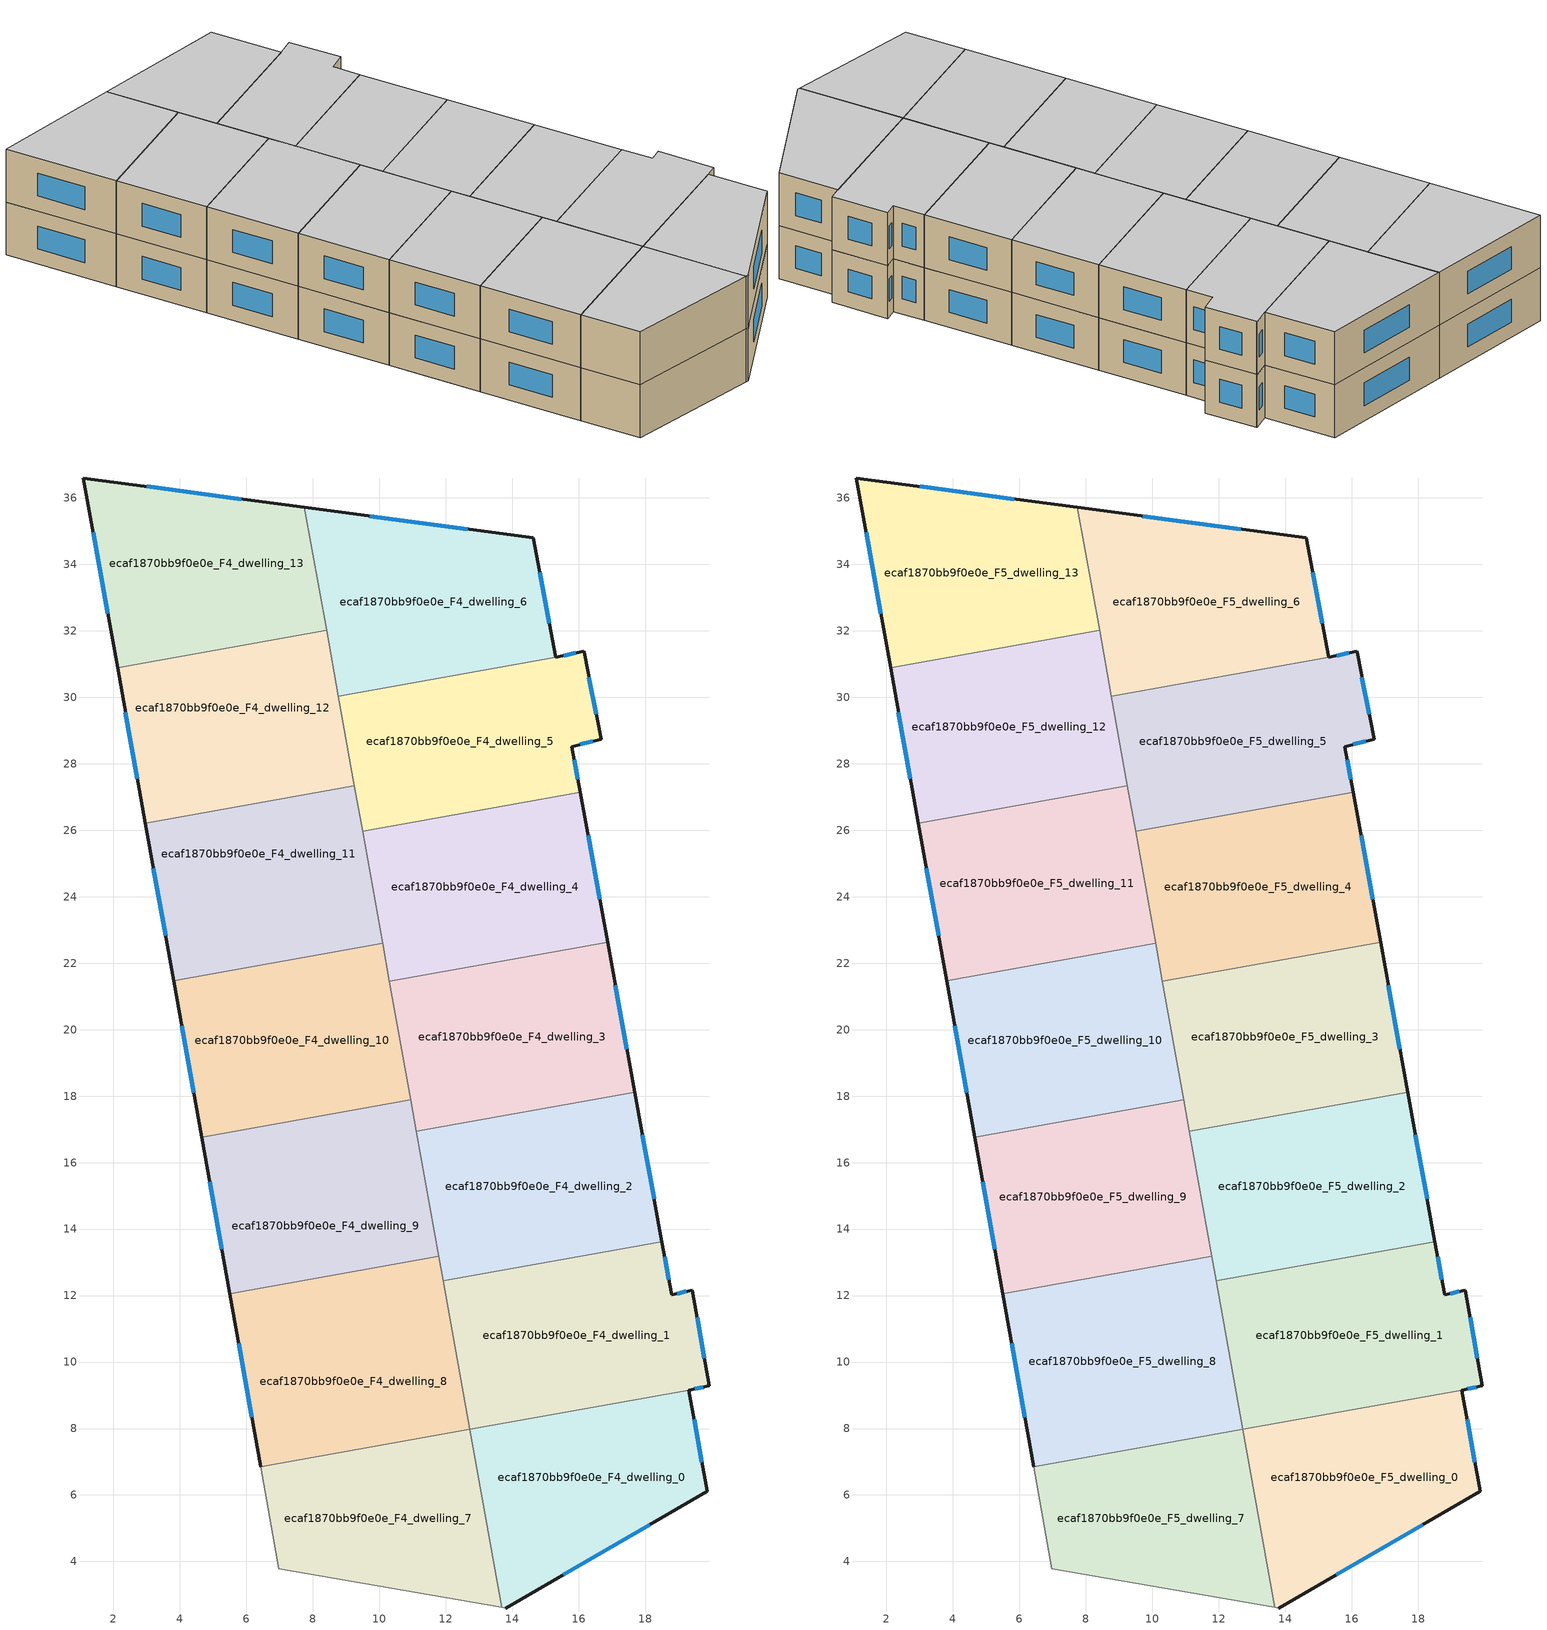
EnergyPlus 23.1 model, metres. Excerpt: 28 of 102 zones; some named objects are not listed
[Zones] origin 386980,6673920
ecaf1870bb9f0e0e_F4_dwelling_0
 floor to ecaf1870bb9f0e0e_F3_dwelling_0 (EU_floor_Construction): 19.31,9.16 19.87,6.11 13.81,2.6 13.68,2.62 12.72,7.97 z12
 wall outside (EU_wall_Construction): 13.81,2.6 19.87,6.11 19.31,9.16 z12:15
 wall to ecaf1870bb9f0e0e_F4_dwelling_7 (EU_wall_Construction): 12.72,7.97 13.68,2.62 z12:15
 wall to ecaf1870bb9f0e0e_F4_dwelling_1 (EU_wall_Construction): 19.31,9.16 12.72,7.97 z12:15
 wall adiabatic (EU_wall_Construction): 13.68,2.62 13.81,2.6 z12:15
 window (EU_Window_Construction): 19.71,6.98 19.47,8.28 / 15.54,3.6 18.14,5.1 z12.86:14.14
ecaf1870bb9f0e0e_F4_dwelling_1
 floor to ecaf1870bb9f0e0e_F3_dwelling_1 (EU_floor_Construction): 18.5,13.62 18.79,12.02 19.42,12.17 19.92,9.28 19.31,9.16 12.72,7.97 11.92,12.44 z12
 wall outside (EU_wall_Construction): 19.31,9.16 19.92,9.28 19.42,12.17 18.79,12.02 18.5,13.62 z12:15
 wall to ecaf1870bb9f0e0e_F4_dwelling_2 (EU_wall_Construction): 18.5,13.62 11.92,12.44 z12:15
 wall to ecaf1870bb9f0e0e_F4_dwelling_8 (EU_wall_Construction): 11.92,12.44 12.72,7.97 z12:15
 window (EU_Window_Construction): 19.49,9.19 19.75,9.25 / 18.71,12.48 18.59,13.16 / 19.24,12.12 18.97,12.06 / 19.78,10.11 19.56,11.34 z12.86:14.14
ecaf1870bb9f0e0e_F4_dwelling_10
 floor adiabatic (EU_floor_Construction): 10.1,22.6 10.95,17.89 4.66,16.76 3.81,21.47 z12
 wall outside (EU_wall_Construction): 3.81,21.47 4.66,16.76 z12:15
 wall to ecaf1870bb9f0e0e_F4_dwelling_9 (EU_wall_Construction): 4.66,16.76 10.95,17.89 z12:15
 wall to ecaf1870bb9f0e0e_F4_dwelling_11 (EU_wall_Construction): 10.1,22.6 3.81,21.47 z12:15
 wall to ecaf1870bb9f0e0e_F4_dwelling_3 (EU_wall_Construction): 10.95,17.89 10.31,21.45 z12:15
 wall to ecaf1870bb9f0e0e_F4_dwelling_4 (EU_wall_Construction): 10.31,21.45 10.1,22.6 z12:15
 window (EU_Window_Construction): 4.06,20.12 4.42,18.11 z12.86:14.14
ecaf1870bb9f0e0e_F4_dwelling_11
 floor to ecaf1870bb9f0e0e_F3_dwelling_11 (EU_floor_Construction): 9.78,24.36 10.1,22.6 3.81,21.47 3.5,23.24 z12
 floor to ecaf1870bb9f0e0e_F3_dwelling_12 (EU_floor_Construction): 9.25,27.34 9.78,24.36 3.5,23.24 2.96,26.22 z12
 wall outside (EU_wall_Construction): 2.96,26.22 3.81,21.47 z12:15
 wall to ecaf1870bb9f0e0e_F4_dwelling_12 (EU_wall_Construction): 9.25,27.34 2.96,26.22 z12:15
 wall to ecaf1870bb9f0e0e_F4_dwelling_4 (EU_wall_Construction): 10.1,22.6 9.5,25.97 z12:15
 wall to ecaf1870bb9f0e0e_F4_dwelling_5 (EU_wall_Construction): 9.5,25.97 9.25,27.34 z12:15
 window (EU_Window_Construction): 3.21,24.86 3.57,22.83 z12.86:14.14
ecaf1870bb9f0e0e_F4_dwelling_12
 floor to ecaf1870bb9f0e0e_F3_dwelling_12 (EU_floor_Construction): 9.05,28.48 9.25,27.34 2.96,26.22 2.76,27.35 z12
 floor to ecaf1870bb9f0e0e_F3_dwelling_13 (EU_floor_Construction): 8.41,32.01 9.05,28.48 2.76,27.35 2.13,30.88 z12
 wall outside (EU_wall_Construction): 2.13,30.88 2.96,26.22 z12:15
 wall to ecaf1870bb9f0e0e_F4_dwelling_13 (EU_wall_Construction): 8.41,32.01 2.13,30.88 z12:15
 wall to ecaf1870bb9f0e0e_F4_dwelling_5 (EU_wall_Construction): 9.25,27.34 8.77,30.03 z12:15
 wall to ecaf1870bb9f0e0e_F4_dwelling_6 (EU_wall_Construction): 8.77,30.03 8.41,32.01 z12:15
 window (EU_Window_Construction): 2.37,29.55 2.72,27.55 z12.86:14.14
ecaf1870bb9f0e0e_F4_dwelling_13
 floor to ecaf1870bb9f0e0e_F3_dwelling_13 (EU_floor_Construction): 8.31,32.6 8.41,32.01 2.13,30.88 2.02,31.47 z12
 floor to ecaf1870bb9f0e0e_F3_dwelling_14 (EU_floor_Construction): 7.75,35.71 8.31,32.6 2.02,31.47 1.1,36.6 z12
 wall outside (EU_wall_Construction): 7.75,35.71 1.1,36.6 2.13,30.88 z12:15
 wall to ecaf1870bb9f0e0e_F4_dwelling_6 (EU_wall_Construction): 8.41,32.01 7.75,35.71 z12:15
 window (EU_Window_Construction): 1.39,34.96 1.83,32.52 / 5.85,35.96 3,36.34 z12.86:14.14
ecaf1870bb9f0e0e_F4_dwelling_2
 floor to ecaf1870bb9f0e0e_F3_dwelling_2 (EU_floor_Construction): 17.69,18.12 18.5,13.62 11.92,12.44 11.11,16.94 z12
 wall outside (EU_wall_Construction): 18.5,13.62 17.69,18.12 z12:15
 wall to ecaf1870bb9f0e0e_F4_dwelling_3 (EU_wall_Construction): 17.69,18.12 11.11,16.94 z12:15
 wall to ecaf1870bb9f0e0e_F4_dwelling_9 (EU_wall_Construction): 11.11,16.94 11.79,13.18 z12:15
 wall to ecaf1870bb9f0e0e_F4_dwelling_8 (EU_wall_Construction): 11.79,13.18 11.92,12.44 z12:15
 window (EU_Window_Construction): 18.27,14.91 17.92,16.84 z12.86:14.14
ecaf1870bb9f0e0e_F4_dwelling_3
 floor to ecaf1870bb9f0e0e_F3_dwelling_3 (EU_floor_Construction): 16.87,22.63 17.69,18.12 11.11,16.94 10.31,21.45 z12
 wall outside (EU_wall_Construction): 17.69,18.12 16.87,22.63 z12:15
 wall to ecaf1870bb9f0e0e_F4_dwelling_4 (EU_wall_Construction): 16.87,22.63 10.31,21.45 z12:15
 wall to ecaf1870bb9f0e0e_F4_dwelling_9 (EU_wall_Construction): 10.95,17.89 11.11,16.94 z12:15
 window (EU_Window_Construction): 17.45,19.41 17.1,21.34 z12.86:14.14
ecaf1870bb9f0e0e_F4_dwelling_4
 floor to ecaf1870bb9f0e0e_F3_dwelling_4 (EU_floor_Construction): 16.05,27.14 16.87,22.63 10.31,21.45 9.5,25.97 z12
 wall outside (EU_wall_Construction): 16.87,22.63 16.05,27.14 z12:15
 wall to ecaf1870bb9f0e0e_F4_dwelling_5 (EU_wall_Construction): 16.05,27.14 9.5,25.97 z12:15
 window (EU_Window_Construction): 16.63,23.92 16.28,25.85 z12.86:14.14
ecaf1870bb9f0e0e_F4_dwelling_5
 floor to ecaf1870bb9f0e0e_F3_dwelling_5 (EU_floor_Construction): 16.16,31.35 16.68,28.74 15.8,28.52 16.05,27.14 9.5,25.97 8.77,30.03 15.31,31.2 16.16,31.39 z12
 wall outside (EU_wall_Construction): 16.05,27.14 15.8,28.52 16.68,28.74 16.16,31.35 16.16,31.39 15.31,31.2 z12:15
 wall to ecaf1870bb9f0e0e_F4_dwelling_6 (EU_wall_Construction): 15.31,31.2 8.77,30.03 z12:15
 window (EU_Window_Construction): 15.98,27.53 15.87,28.12 / 15.91,31.34 15.55,31.25 / 16.53,29.48 16.31,30.6 / 16.05,28.58 16.43,28.68 z12.86:14.14
ecaf1870bb9f0e0e_F4_dwelling_6
 floor to ecaf1870bb9f0e0e_F3_dwelling_6 (EU_floor_Construction): 14.63,34.79 15.31,31.2 8.77,30.03 7.75,35.71 z12
 wall outside (EU_wall_Construction): 15.31,31.2 14.63,34.79 7.75,35.71 z12:15
 window (EU_Window_Construction): 12.67,35.06 9.72,35.45 / 15.12,32.23 14.83,33.77 z12.86:14.14
ecaf1870bb9f0e0e_F4_dwelling_7
 floor to ecaf1870bb9f0e0e_F3_dwelling_7 (EU_floor_Construction): 12.72,7.97 13.68,2.62 6.98,3.79 6.44,6.85 z12
 wall adiabatic (EU_wall_Construction): 6.44,6.85 6.98,3.79 13.68,2.62 z12:15
 wall to ecaf1870bb9f0e0e_F4_dwelling_8 (EU_wall_Construction): 12.72,7.97 6.44,6.85 z12:15
ecaf1870bb9f0e0e_F4_dwelling_8
 floor to ecaf1870bb9f0e0e_F3_dwelling_8 (EU_floor_Construction): 12,12.01 12.72,7.97 6.44,6.85 5.71,10.88 z12
 floor to ecaf1870bb9f0e0e_F3_dwelling_9 (EU_floor_Construction): 11.79,13.18 12,12.01 5.71,10.88 5.5,12.06 z12
 wall outside (EU_wall_Construction): 5.5,12.05 6.44,6.85 z12:15
 wall to ecaf1870bb9f0e0e_F4_dwelling_9 (EU_wall_Construction): 11.79,13.18 5.5,12.05 z12:15
 window (EU_Window_Construction): 5.77,10.57 6.17,8.33 z12.86:14.14
ecaf1870bb9f0e0e_F4_dwelling_9
 floor to ecaf1870bb9f0e0e_F3_dwelling_9 (EU_floor_Construction): 11.26,16.12 11.79,13.18 5.5,12.06 4.97,15 z12
 floor to ecaf1870bb9f0e0e_F3_dwelling_10 (EU_floor_Construction): 10.95,17.89 11.26,16.12 4.97,15 4.66,16.76 z12
 wall outside (EU_wall_Construction): 4.66,16.76 5.5,12.05 z12:15
 window (EU_Window_Construction): 4.9,15.42 5.26,13.4 z12.86:14.14
ecaf1870bb9f0e0e_F5_dwelling_0
 floor to ecaf1870bb9f0e0e_F4_dwelling_0 (EU_floor_Construction): 19.31,9.16 19.87,6.11 13.81,2.6 13.68,2.62 12.72,7.97 z15
 wall outside (EU_wall_Construction): 13.81,2.6 19.87,6.11 19.31,9.16 z15:18
 wall to ecaf1870bb9f0e0e_F5_dwelling_7 (EU_wall_Construction): 12.72,7.97 13.68,2.62 z15:18
 wall to ecaf1870bb9f0e0e_F5_dwelling_1 (EU_wall_Construction): 19.31,9.16 12.72,7.97 z15:18
 wall adiabatic (EU_wall_Construction): 13.68,2.62 13.81,2.6 z15:18
 window (EU_Window_Construction): 19.71,6.98 19.47,8.28 / 15.54,3.6 18.14,5.1 z15.86:17.14
 ceiling to ecaf1870bb9f0e0e_F6_dwelling_0 (EU_floor_Construction): 19.87,6.11 19.31,9.16 12.72,7.97 13.68,2.62 13.81,2.6 z18
ecaf1870bb9f0e0e_F5_dwelling_1
 floor to ecaf1870bb9f0e0e_F4_dwelling_1 (EU_floor_Construction): 18.5,13.62 18.79,12.02 19.42,12.17 19.92,9.28 19.31,9.16 12.72,7.97 11.92,12.44 z15
 wall outside (EU_wall_Construction): 19.31,9.16 19.92,9.28 19.42,12.17 18.79,12.02 18.5,13.62 z15:18
 wall to ecaf1870bb9f0e0e_F5_dwelling_2 (EU_wall_Construction): 18.5,13.62 11.92,12.44 z15:18
 wall to ecaf1870bb9f0e0e_F5_dwelling_8 (EU_wall_Construction): 11.92,12.44 12.72,7.97 z15:18
 window (EU_Window_Construction): 19.49,9.19 19.75,9.25 / 18.71,12.48 18.59,13.16 / 19.24,12.12 18.97,12.06 / 19.78,10.11 19.56,11.34 z15.86:17.14
 ceiling to ecaf1870bb9f0e0e_F6_dwelling_1 (EU_floor_Construction): 19.92,9.28 19.42,12.17 18.79,12.02 18.5,13.62 11.92,12.44 12.72,7.97 19.31,9.16 z18
ecaf1870bb9f0e0e_F5_dwelling_10
 floor to ecaf1870bb9f0e0e_F4_dwelling_10 (EU_floor_Construction): 10.1,22.6 10.95,17.89 4.66,16.76 3.81,21.47 z15
 wall outside (EU_wall_Construction): 3.81,21.47 4.66,16.76 z15:18
 wall to ecaf1870bb9f0e0e_F5_dwelling_9 (EU_wall_Construction): 4.66,16.76 10.95,17.89 z15:18
 wall to ecaf1870bb9f0e0e_F5_dwelling_11 (EU_wall_Construction): 10.1,22.6 3.81,21.47 z15:18
 wall to ecaf1870bb9f0e0e_F5_dwelling_3 (EU_wall_Construction): 10.95,17.89 10.31,21.45 z15:18
 wall to ecaf1870bb9f0e0e_F5_dwelling_4 (EU_wall_Construction): 10.31,21.45 10.1,22.6 z15:18
 window (EU_Window_Construction): 4.06,20.12 4.42,18.11 z15.86:17.14
 ceiling to ecaf1870bb9f0e0e_F6_dwelling_10 (EU_floor_Construction): 10.95,17.89 10.1,22.6 3.81,21.47 4.66,16.76 z18
ecaf1870bb9f0e0e_F5_dwelling_11
 floor to ecaf1870bb9f0e0e_F4_dwelling_11 (EU_floor_Construction): 9.25,27.34 10.1,22.6 3.81,21.47 2.96,26.22 z15
 wall outside (EU_wall_Construction): 2.96,26.22 3.81,21.47 z15:18
 wall to ecaf1870bb9f0e0e_F5_dwelling_12 (EU_wall_Construction): 9.25,27.34 2.96,26.22 z15:18
 wall to ecaf1870bb9f0e0e_F5_dwelling_4 (EU_wall_Construction): 10.1,22.6 9.5,25.97 z15:18
 wall to ecaf1870bb9f0e0e_F5_dwelling_5 (EU_wall_Construction): 9.5,25.97 9.25,27.34 z15:18
 window (EU_Window_Construction): 3.21,24.86 3.57,22.83 z15.86:17.14
 ceiling to ecaf1870bb9f0e0e_F6_dwelling_11 (EU_floor_Construction): 10.1,22.6 9.25,27.34 2.96,26.22 3.81,21.47 z18
ecaf1870bb9f0e0e_F5_dwelling_12
 floor to ecaf1870bb9f0e0e_F4_dwelling_12 (EU_floor_Construction): 8.41,32.01 9.25,27.34 2.96,26.22 2.13,30.88 z15
 wall outside (EU_wall_Construction): 2.13,30.88 2.96,26.22 z15:18
 wall to ecaf1870bb9f0e0e_F5_dwelling_13 (EU_wall_Construction): 8.41,32.01 2.13,30.88 z15:18
 wall to ecaf1870bb9f0e0e_F5_dwelling_5 (EU_wall_Construction): 9.25,27.34 8.77,30.03 z15:18
 wall to ecaf1870bb9f0e0e_F5_dwelling_6 (EU_wall_Construction): 8.77,30.03 8.41,32.01 z15:18
 window (EU_Window_Construction): 2.37,29.55 2.72,27.55 z15.86:17.14
 ceiling to ecaf1870bb9f0e0e_F6_dwelling_12 (EU_floor_Construction): 9.25,27.34 8.41,32.01 2.13,30.88 2.96,26.22 z18
ecaf1870bb9f0e0e_F5_dwelling_13
 floor to ecaf1870bb9f0e0e_F4_dwelling_13 (EU_floor_Construction): 7.75,35.71 8.41,32.01 2.13,30.88 1.1,36.6 z15
 wall outside (EU_wall_Construction): 7.75,35.71 1.1,36.6 2.13,30.88 z15:18
 wall to ecaf1870bb9f0e0e_F5_dwelling_6 (EU_wall_Construction): 8.41,32.01 7.75,35.71 z15:18
 window (EU_Window_Construction): 1.39,34.96 1.83,32.52 / 5.85,35.96 3,36.34 z15.86:17.14
 ceiling to ecaf1870bb9f0e0e_F6_dwelling_13 (EU_floor_Construction): 8.41,32.01 7.75,35.71 1.1,36.6 2.13,30.88 z18
ecaf1870bb9f0e0e_F5_dwelling_2
 floor to ecaf1870bb9f0e0e_F4_dwelling_2 (EU_floor_Construction): 17.69,18.12 18.5,13.62 11.92,12.44 11.11,16.94 z15
 wall outside (EU_wall_Construction): 18.5,13.62 17.69,18.12 z15:18
 wall to ecaf1870bb9f0e0e_F5_dwelling_3 (EU_wall_Construction): 17.69,18.12 11.11,16.94 z15:18
 wall to ecaf1870bb9f0e0e_F5_dwelling_9 (EU_wall_Construction): 11.11,16.94 11.79,13.18 z15:18
 wall to ecaf1870bb9f0e0e_F5_dwelling_8 (EU_wall_Construction): 11.79,13.18 11.92,12.44 z15:18
 window (EU_Window_Construction): 18.27,14.91 17.92,16.84 z15.86:17.14
 ceiling to ecaf1870bb9f0e0e_F6_dwelling_2 (EU_floor_Construction): 18.5,13.62 17.69,18.12 11.11,16.94 11.92,12.44 z18
ecaf1870bb9f0e0e_F5_dwelling_3
 floor to ecaf1870bb9f0e0e_F4_dwelling_3 (EU_floor_Construction): 16.87,22.63 17.69,18.12 11.11,16.94 10.31,21.45 z15
 wall outside (EU_wall_Construction): 17.69,18.12 16.87,22.63 z15:18
 wall to ecaf1870bb9f0e0e_F5_dwelling_4 (EU_wall_Construction): 16.87,22.63 10.31,21.45 z15:18
 wall to ecaf1870bb9f0e0e_F5_dwelling_9 (EU_wall_Construction): 10.95,17.89 11.11,16.94 z15:18
 window (EU_Window_Construction): 17.45,19.41 17.1,21.34 z15.86:17.14
 ceiling to ecaf1870bb9f0e0e_F6_dwelling_3 (EU_floor_Construction): 17.69,18.12 16.87,22.63 10.31,21.45 11.11,16.94 z18
ecaf1870bb9f0e0e_F5_dwelling_4
 floor to ecaf1870bb9f0e0e_F4_dwelling_4 (EU_floor_Construction): 16.05,27.14 16.87,22.63 10.31,21.45 9.5,25.97 z15
 wall outside (EU_wall_Construction): 16.87,22.63 16.05,27.14 z15:18
 wall to ecaf1870bb9f0e0e_F5_dwelling_5 (EU_wall_Construction): 16.05,27.14 9.5,25.97 z15:18
 window (EU_Window_Construction): 16.63,23.92 16.28,25.85 z15.86:17.14
 ceiling to ecaf1870bb9f0e0e_F6_dwelling_4 (EU_floor_Construction): 16.87,22.63 16.05,27.14 9.5,25.97 10.31,21.45 z18
ecaf1870bb9f0e0e_F5_dwelling_5
 floor to ecaf1870bb9f0e0e_F4_dwelling_5 (EU_floor_Construction): 16.16,31.35 16.68,28.74 15.8,28.52 16.05,27.14 9.5,25.97 8.77,30.03 15.31,31.2 16.16,31.39 z15
 wall outside (EU_wall_Construction): 16.05,27.14 15.8,28.52 16.68,28.74 16.16,31.35 16.16,31.39 15.31,31.2 z15:18
 wall to ecaf1870bb9f0e0e_F5_dwelling_6 (EU_wall_Construction): 15.31,31.2 8.77,30.03 z15:18
 window (EU_Window_Construction): 15.98,27.53 15.87,28.12 / 15.91,31.34 15.55,31.25 / 16.53,29.48 16.31,30.6 / 16.05,28.58 16.43,28.68 z15.86:17.14
 ceiling to ecaf1870bb9f0e0e_F6_dwelling_5 (EU_floor_Construction): 16.05,27.14 15.8,28.52 16.68,28.74 16.16,31.35 16.16,31.39 15.31,31.2 8.77,30.03 9.5,25.97 z18
ecaf1870bb9f0e0e_F5_dwelling_6
 floor to ecaf1870bb9f0e0e_F4_dwelling_6 (EU_floor_Construction): 14.63,34.79 15.31,31.2 8.77,30.03 7.75,35.71 z15
 wall outside (EU_wall_Construction): 15.31,31.2 14.63,34.79 7.75,35.71 z15:18
 window (EU_Window_Construction): 12.67,35.06 9.72,35.45 / 15.12,32.23 14.83,33.77 z15.86:17.14
 ceiling to ecaf1870bb9f0e0e_F6_dwelling_6 (EU_floor_Construction): 15.31,31.2 14.63,34.79 7.75,35.71 8.77,30.03 z18
ecaf1870bb9f0e0e_F5_dwelling_7
 floor to ecaf1870bb9f0e0e_F4_dwelling_7 (EU_floor_Construction): 12.72,7.97 13.68,2.62 6.98,3.79 6.44,6.85 z15
 wall adiabatic (EU_wall_Construction): 6.44,6.85 6.98,3.79 13.68,2.62 z15:18
 wall to ecaf1870bb9f0e0e_F5_dwelling_8 (EU_wall_Construction): 12.72,7.97 6.44,6.85 z15:18
 ceiling to ecaf1870bb9f0e0e_F6_dwelling_7 (EU_floor_Construction): 13.68,2.62 12.72,7.97 6.44,6.85 6.98,3.79 z18
ecaf1870bb9f0e0e_F5_dwelling_8
 floor to ecaf1870bb9f0e0e_F4_dwelling_8 (EU_floor_Construction): 11.79,13.18 12.72,7.97 6.44,6.85 5.5,12.05 z15
 wall outside (EU_wall_Construction): 5.5,12.05 6.44,6.85 z15:18
 wall to ecaf1870bb9f0e0e_F5_dwelling_9 (EU_wall_Construction): 11.79,13.18 5.5,12.05 z15:18
 window (EU_Window_Construction): 5.77,10.57 6.17,8.33 z15.86:17.14
 ceiling to ecaf1870bb9f0e0e_F6_dwelling_8 (EU_floor_Construction): 12.72,7.97 11.79,13.18 5.5,12.05 6.44,6.85 z18
ecaf1870bb9f0e0e_F5_dwelling_9
 floor to ecaf1870bb9f0e0e_F4_dwelling_9 (EU_floor_Construction): 10.95,17.89 11.79,13.18 5.5,12.05 4.66,16.76 z15
 wall outside (EU_wall_Construction): 4.66,16.76 5.5,12.05 z15:18
 window (EU_Window_Construction): 4.9,15.42 5.26,13.4 z15.86:17.14
 ceiling to ecaf1870bb9f0e0e_F6_dwelling_9 (EU_floor_Construction): 11.79,13.18 10.95,17.89 4.66,16.76 5.5,12.05 z18
[Building]
EU S2 Campaign: North Axis=0; Terrain=City; Solar Distribution=FullExterior
[Site:Location]
Helsinki-Vantaa.AP: Latitude=60.317; Longitude=24.963; Time Zone=2; Elevation=54.6
[SizingPeriod:WeatherFileDays]
AnnualSizingPeriod: Begin Month=1; Begin Day of Month=1; End Month=12; End Day of Month=31; Day of Week for Start Day=Monday; Use Weather File Daylight Saving Period=No; Use Weather File Rain and Snow Indicators=No
[MATERIAL]
EU_InternalMass_Material: Roughness=MediumRough; Thickness=0.1; Conductivity=1; Density=1800; Specific Heat=900; Thermal Absorptance=0.9; Solar Absorptance=0.7; Visible Absorptance=0.7
[MATERIAL:NOMASS] Roughness=MediumRough; Thermal Absorptance=0.9; Solar Absorptance=0.7; Visible Absorptance=0.7
Name | Thermal Resistance
EU_wall_NoMass | 1.10183
EU_floor_NoMass | 1.70606
[WINDOWMATERIAL:SIMPLEGLAZINGSYSTEM]
EU_Window_SimpleGlazing: UFactor=3.11035; Solar Heat Gain Coefficient=0.8; Visible Transmittance=0.8
[CONSTRUCTION]
EU_wall_Construction: EU_wall_NoMass
EU_floor_Construction: EU_floor_NoMass
EU_Window_Construction: EU_Window_SimpleGlazing
EU_InternalMass_Construction: EU_InternalMass_Material
[ZONE] Type=1; Multiplier=1; Ceiling Height=autocalculate; Floor Area=autocalculate; Part of Total Floor Area=Yes
Name | Volume
ecaf1870bb9f0e0e_F4_dwelling_0; ecaf1870bb9f0e0e_F5_dwelling_0 | 86.6375
ecaf1870bb9f0e0e_F4_dwelling_1; ecaf1870bb9f0e0e_F5_dwelling_1 | 96.6255
ecaf1870bb9f0e0e_F4_dwelling_10; ecaf1870bb9f0e0e_F5_dwelling_10; ecaf1870bb9f0e0e_F4_dwelling_9; ecaf1870bb9f0e0e_F5_dwelling_9 | 91.6494
ecaf1870bb9f0e0e_F4_dwelling_11; ecaf1870bb9f0e0e_F5_dwelling_11 | 92.4346
ecaf1870bb9f0e0e_F4_dwelling_12; ecaf1870bb9f0e0e_F5_dwelling_12 | 90.8599
ecaf1870bb9f0e0e_F4_dwelling_13; ecaf1870bb9f0e0e_F5_dwelling_13 | 91.6472
ecaf1870bb9f0e0e_F4_dwelling_2; ecaf1870bb9f0e0e_F5_dwelling_2 | 91.6487
ecaf1870bb9f0e0e_F4_dwelling_3; ecaf1870bb9f0e0e_F5_dwelling_3 | 91.6501
ecaf1870bb9f0e0e_F4_dwelling_4; ecaf1870bb9f0e0e_F5_dwelling_4 | 91.6458
ecaf1870bb9f0e0e_F4_dwelling_5; ecaf1870bb9f0e0e_F5_dwelling_5 | 89.4932
ecaf1870bb9f0e0e_F4_dwelling_6; ecaf1870bb9f0e0e_F5_dwelling_6 | 93.7764
ecaf1870bb9f0e0e_F4_dwelling_7; ecaf1870bb9f0e0e_F5_dwelling_7 | 81.8723
ecaf1870bb9f0e0e_F4_dwelling_8; ecaf1870bb9f0e0e_F5_dwelling_8 | 101.423
[INTERNALMASS] Construction=EU_InternalMass_Construction
Name | Zone or ZoneList | Surface Area
ecaf1870bb9f0e0e_F4_dwelling_0_EU_InternalMass | ecaf1870bb9f0e0e_F4_dwelling_0 | 28.8793
ecaf1870bb9f0e0e_F4_dwelling_1_EU_InternalMass | ecaf1870bb9f0e0e_F4_dwelling_1 | 32.2088
ecaf1870bb9f0e0e_F4_dwelling_2_EU_InternalMass | ecaf1870bb9f0e0e_F4_dwelling_2 | 30.5493
ecaf1870bb9f0e0e_F4_dwelling_3_EU_InternalMass | ecaf1870bb9f0e0e_F4_dwelling_3 | 30.5499
ecaf1870bb9f0e0e_F4_dwelling_4_EU_InternalMass | ecaf1870bb9f0e0e_F4_dwelling_4 | 30.5486
ecaf1870bb9f0e0e_F4_dwelling_5_EU_InternalMass | ecaf1870bb9f0e0e_F4_dwelling_5 | 29.8313
ecaf1870bb9f0e0e_F4_dwelling_6_EU_InternalMass | ecaf1870bb9f0e0e_F4_dwelling_6 | 31.2589
ecaf1870bb9f0e0e_F4_dwelling_7_EU_InternalMass | ecaf1870bb9f0e0e_F4_dwelling_7 | 27.2909
ecaf1870bb9f0e0e_F4_dwelling_8_EU_InternalMass | ecaf1870bb9f0e0e_F4_dwelling_8 | 33.8077
ecaf1870bb9f0e0e_F4_dwelling_9_EU_InternalMass | ecaf1870bb9f0e0e_F4_dwelling_9 | 30.5496
ecaf1870bb9f0e0e_F4_dwelling_10_EU_InternalMass | ecaf1870bb9f0e0e_F4_dwelling_10 | 30.5496
ecaf1870bb9f0e0e_F4_dwelling_11_EU_InternalMass | ecaf1870bb9f0e0e_F4_dwelling_11 | 30.8118
ecaf1870bb9f0e0e_F4_dwelling_12_EU_InternalMass | ecaf1870bb9f0e0e_F4_dwelling_12 | 30.2867
ecaf1870bb9f0e0e_F4_dwelling_13_EU_InternalMass | ecaf1870bb9f0e0e_F4_dwelling_13 | 30.5493
ecaf1870bb9f0e0e_F5_dwelling_0_EU_InternalMass | ecaf1870bb9f0e0e_F5_dwelling_0 | 28.8793
ecaf1870bb9f0e0e_F5_dwelling_1_EU_InternalMass | ecaf1870bb9f0e0e_F5_dwelling_1 | 32.2088
ecaf1870bb9f0e0e_F5_dwelling_2_EU_InternalMass | ecaf1870bb9f0e0e_F5_dwelling_2 | 30.5493
ecaf1870bb9f0e0e_F5_dwelling_3_EU_InternalMass | ecaf1870bb9f0e0e_F5_dwelling_3 | 30.5499
ecaf1870bb9f0e0e_F5_dwelling_4_EU_InternalMass | ecaf1870bb9f0e0e_F5_dwelling_4 | 30.5486
ecaf1870bb9f0e0e_F5_dwelling_5_EU_InternalMass | ecaf1870bb9f0e0e_F5_dwelling_5 | 29.8313
ecaf1870bb9f0e0e_F5_dwelling_6_EU_InternalMass | ecaf1870bb9f0e0e_F5_dwelling_6 | 31.2589
ecaf1870bb9f0e0e_F5_dwelling_7_EU_InternalMass | ecaf1870bb9f0e0e_F5_dwelling_7 | 27.2909
ecaf1870bb9f0e0e_F5_dwelling_8_EU_InternalMass | ecaf1870bb9f0e0e_F5_dwelling_8 | 33.8077
ecaf1870bb9f0e0e_F5_dwelling_9_EU_InternalMass | ecaf1870bb9f0e0e_F5_dwelling_9 | 30.5496
ecaf1870bb9f0e0e_F5_dwelling_10_EU_InternalMass | ecaf1870bb9f0e0e_F5_dwelling_10 | 30.5496
ecaf1870bb9f0e0e_F5_dwelling_11_EU_InternalMass | ecaf1870bb9f0e0e_F5_dwelling_11 | 30.8118
ecaf1870bb9f0e0e_F5_dwelling_12_EU_InternalMass | ecaf1870bb9f0e0e_F5_dwelling_12 | 30.2867
ecaf1870bb9f0e0e_F5_dwelling_13_EU_InternalMass | ecaf1870bb9f0e0e_F5_dwelling_13 | 30.5493
[OTHEREQUIPMENT] Fuel Type=Electricity; Design Level Calculation Method=Watts/Area; Power per Zone Floor Area=1; Fraction Latent=0; Fraction Radiant=0; Fraction Lost=0; Carbon Dioxide Generation Rate=0; EndUse Subcategory=EU_Step8_InternalGains
Name | Zone or ZoneList or Space or SpaceList | Schedule
EU_Step8_InternalGain_ecaf1870bb9f0e0e_F4_dwelling_0_f000 | ecaf1870bb9f0e0e_F4_dwelling_0 | EU_Step8_GainSchedule_ecaf1870bb9f0e0e_F4_dwelling_0_f000
EU_Step8_InternalGain_ecaf1870bb9f0e0e_F4_dwelling_1_f000 | ecaf1870bb9f0e0e_F4_dwelling_1 | EU_Step8_GainSchedule_ecaf1870bb9f0e0e_F4_dwelling_1_f000
EU_Step8_InternalGain_ecaf1870bb9f0e0e_F4_dwelling_2_f000 | ecaf1870bb9f0e0e_F4_dwelling_2 | EU_Step8_GainSchedule_ecaf1870bb9f0e0e_F4_dwelling_2_f000
EU_Step8_InternalGain_ecaf1870bb9f0e0e_F4_dwelling_3_f000 | ecaf1870bb9f0e0e_F4_dwelling_3 | EU_Step8_GainSchedule_ecaf1870bb9f0e0e_F4_dwelling_3_f000
EU_Step8_InternalGain_ecaf1870bb9f0e0e_F4_dwelling_4_f000 | ecaf1870bb9f0e0e_F4_dwelling_4 | EU_Step8_GainSchedule_ecaf1870bb9f0e0e_F4_dwelling_4_f000
EU_Step8_InternalGain_ecaf1870bb9f0e0e_F4_dwelling_5_f000 | ecaf1870bb9f0e0e_F4_dwelling_5 | EU_Step8_GainSchedule_ecaf1870bb9f0e0e_F4_dwelling_5_f000
EU_Step8_InternalGain_ecaf1870bb9f0e0e_F4_dwelling_6_f000 | ecaf1870bb9f0e0e_F4_dwelling_6 | EU_Step8_GainSchedule_ecaf1870bb9f0e0e_F4_dwelling_6_f000
EU_Step8_InternalGain_ecaf1870bb9f0e0e_F4_dwelling_7_f000 | ecaf1870bb9f0e0e_F4_dwelling_7 | EU_Step8_GainSchedule_ecaf1870bb9f0e0e_F4_dwelling_7_f000
EU_Step8_InternalGain_ecaf1870bb9f0e0e_F4_dwelling_8_f000 | ecaf1870bb9f0e0e_F4_dwelling_8 | EU_Step8_GainSchedule_ecaf1870bb9f0e0e_F4_dwelling_8_f000
EU_Step8_InternalGain_ecaf1870bb9f0e0e_F4_dwelling_9_f000 | ecaf1870bb9f0e0e_F4_dwelling_9 | EU_Step8_GainSchedule_ecaf1870bb9f0e0e_F4_dwelling_9_f000
EU_Step8_InternalGain_ecaf1870bb9f0e0e_F4_dwelling_10_f000 | ecaf1870bb9f0e0e_F4_dwelling_10 | EU_Step8_GainSchedule_ecaf1870bb9f0e0e_F4_dwelling_10_f000
EU_Step8_InternalGain_ecaf1870bb9f0e0e_F4_dwelling_11_f000 | ecaf1870bb9f0e0e_F4_dwelling_11 | EU_Step8_GainSchedule_ecaf1870bb9f0e0e_F4_dwelling_11_f000
EU_Step8_InternalGain_ecaf1870bb9f0e0e_F4_dwelling_12_f000 | ecaf1870bb9f0e0e_F4_dwelling_12 | EU_Step8_GainSchedule_ecaf1870bb9f0e0e_F4_dwelling_12_f000
EU_Step8_InternalGain_ecaf1870bb9f0e0e_F4_dwelling_13_f000 | ecaf1870bb9f0e0e_F4_dwelling_13 | EU_Step8_GainSchedule_ecaf1870bb9f0e0e_F4_dwelling_13_f000
EU_Step8_InternalGain_ecaf1870bb9f0e0e_F5_dwelling_0_f000 | ecaf1870bb9f0e0e_F5_dwelling_0 | EU_Step8_GainSchedule_ecaf1870bb9f0e0e_F5_dwelling_0_f000
EU_Step8_InternalGain_ecaf1870bb9f0e0e_F5_dwelling_1_f000 | ecaf1870bb9f0e0e_F5_dwelling_1 | EU_Step8_GainSchedule_ecaf1870bb9f0e0e_F5_dwelling_1_f000
EU_Step8_InternalGain_ecaf1870bb9f0e0e_F5_dwelling_2_f000 | ecaf1870bb9f0e0e_F5_dwelling_2 | EU_Step8_GainSchedule_ecaf1870bb9f0e0e_F5_dwelling_2_f000
EU_Step8_InternalGain_ecaf1870bb9f0e0e_F5_dwelling_3_f000 | ecaf1870bb9f0e0e_F5_dwelling_3 | EU_Step8_GainSchedule_ecaf1870bb9f0e0e_F5_dwelling_3_f000
EU_Step8_InternalGain_ecaf1870bb9f0e0e_F5_dwelling_4_f000 | ecaf1870bb9f0e0e_F5_dwelling_4 | EU_Step8_GainSchedule_ecaf1870bb9f0e0e_F5_dwelling_4_f000
EU_Step8_InternalGain_ecaf1870bb9f0e0e_F5_dwelling_5_f000 | ecaf1870bb9f0e0e_F5_dwelling_5 | EU_Step8_GainSchedule_ecaf1870bb9f0e0e_F5_dwelling_5_f000
EU_Step8_InternalGain_ecaf1870bb9f0e0e_F5_dwelling_6_f000 | ecaf1870bb9f0e0e_F5_dwelling_6 | EU_Step8_GainSchedule_ecaf1870bb9f0e0e_F5_dwelling_6_f000
EU_Step8_InternalGain_ecaf1870bb9f0e0e_F5_dwelling_7_f000 | ecaf1870bb9f0e0e_F5_dwelling_7 | EU_Step8_GainSchedule_ecaf1870bb9f0e0e_F5_dwelling_7_f000
EU_Step8_InternalGain_ecaf1870bb9f0e0e_F5_dwelling_8_f000 | ecaf1870bb9f0e0e_F5_dwelling_8 | EU_Step8_GainSchedule_ecaf1870bb9f0e0e_F5_dwelling_8_f000
EU_Step8_InternalGain_ecaf1870bb9f0e0e_F5_dwelling_9_f000 | ecaf1870bb9f0e0e_F5_dwelling_9 | EU_Step8_GainSchedule_ecaf1870bb9f0e0e_F5_dwelling_9_f000
EU_Step8_InternalGain_ecaf1870bb9f0e0e_F5_dwelling_10_f000 | ecaf1870bb9f0e0e_F5_dwelling_10 | EU_Step8_GainSchedule_ecaf1870bb9f0e0e_F5_dwelling_10_f000
EU_Step8_InternalGain_ecaf1870bb9f0e0e_F5_dwelling_11_f000 | ecaf1870bb9f0e0e_F5_dwelling_11 | EU_Step8_GainSchedule_ecaf1870bb9f0e0e_F5_dwelling_11_f000
EU_Step8_InternalGain_ecaf1870bb9f0e0e_F5_dwelling_12_f000 | ecaf1870bb9f0e0e_F5_dwelling_12 | EU_Step8_GainSchedule_ecaf1870bb9f0e0e_F5_dwelling_12_f000
EU_Step8_InternalGain_ecaf1870bb9f0e0e_F5_dwelling_13_f000 | ecaf1870bb9f0e0e_F5_dwelling_13 | EU_Step8_GainSchedule_ecaf1870bb9f0e0e_F5_dwelling_13_f000
[ZONEVENTILATION:DESIGNFLOWRATE] Schedule=EU_AlwaysOn; Design Flow Rate Calculation Method=AirChanges/Hour; Air Changes per Hour=0.756316; Ventilation Type=Natural; Fan Pressure Rise=0; Fan Total Efficiency=1; Constant Term Coefficient=1; Temperature Term Coefficient=0; Velocity Term Coefficient=0; Velocity Squared Term Coefficient=0; Minimum Indoor Temperature=-100; Maximum Indoor Temperature=100; Delta Temperature=-100; Minimum Outdoor Temperature=-100; Maximum Outdoor Temperature=100; Maximum Wind Speed=40
Name | Zone or ZoneList or Space or SpaceList
EU_ConstantAir_ecaf1870bb9f0e0e_F4_dwelling_0 | ecaf1870bb9f0e0e_F4_dwelling_0
EU_ConstantAir_ecaf1870bb9f0e0e_F4_dwelling_1 | ecaf1870bb9f0e0e_F4_dwelling_1
EU_ConstantAir_ecaf1870bb9f0e0e_F4_dwelling_2 | ecaf1870bb9f0e0e_F4_dwelling_2
EU_ConstantAir_ecaf1870bb9f0e0e_F4_dwelling_3 | ecaf1870bb9f0e0e_F4_dwelling_3
EU_ConstantAir_ecaf1870bb9f0e0e_F4_dwelling_4 | ecaf1870bb9f0e0e_F4_dwelling_4
EU_ConstantAir_ecaf1870bb9f0e0e_F4_dwelling_5 | ecaf1870bb9f0e0e_F4_dwelling_5
EU_ConstantAir_ecaf1870bb9f0e0e_F4_dwelling_6 | ecaf1870bb9f0e0e_F4_dwelling_6
EU_ConstantAir_ecaf1870bb9f0e0e_F4_dwelling_7 | ecaf1870bb9f0e0e_F4_dwelling_7
EU_ConstantAir_ecaf1870bb9f0e0e_F4_dwelling_8 | ecaf1870bb9f0e0e_F4_dwelling_8
EU_ConstantAir_ecaf1870bb9f0e0e_F4_dwelling_9 | ecaf1870bb9f0e0e_F4_dwelling_9
EU_ConstantAir_ecaf1870bb9f0e0e_F4_dwelling_10 | ecaf1870bb9f0e0e_F4_dwelling_10
EU_ConstantAir_ecaf1870bb9f0e0e_F4_dwelling_11 | ecaf1870bb9f0e0e_F4_dwelling_11
EU_ConstantAir_ecaf1870bb9f0e0e_F4_dwelling_12 | ecaf1870bb9f0e0e_F4_dwelling_12
EU_ConstantAir_ecaf1870bb9f0e0e_F4_dwelling_13 | ecaf1870bb9f0e0e_F4_dwelling_13
EU_ConstantAir_ecaf1870bb9f0e0e_F5_dwelling_0 | ecaf1870bb9f0e0e_F5_dwelling_0
EU_ConstantAir_ecaf1870bb9f0e0e_F5_dwelling_1 | ecaf1870bb9f0e0e_F5_dwelling_1
EU_ConstantAir_ecaf1870bb9f0e0e_F5_dwelling_2 | ecaf1870bb9f0e0e_F5_dwelling_2
EU_ConstantAir_ecaf1870bb9f0e0e_F5_dwelling_3 | ecaf1870bb9f0e0e_F5_dwelling_3
EU_ConstantAir_ecaf1870bb9f0e0e_F5_dwelling_4 | ecaf1870bb9f0e0e_F5_dwelling_4
EU_ConstantAir_ecaf1870bb9f0e0e_F5_dwelling_5 | ecaf1870bb9f0e0e_F5_dwelling_5
EU_ConstantAir_ecaf1870bb9f0e0e_F5_dwelling_6 | ecaf1870bb9f0e0e_F5_dwelling_6
EU_ConstantAir_ecaf1870bb9f0e0e_F5_dwelling_7 | ecaf1870bb9f0e0e_F5_dwelling_7
EU_ConstantAir_ecaf1870bb9f0e0e_F5_dwelling_8 | ecaf1870bb9f0e0e_F5_dwelling_8
EU_ConstantAir_ecaf1870bb9f0e0e_F5_dwelling_9 | ecaf1870bb9f0e0e_F5_dwelling_9
EU_ConstantAir_ecaf1870bb9f0e0e_F5_dwelling_10 | ecaf1870bb9f0e0e_F5_dwelling_10
EU_ConstantAir_ecaf1870bb9f0e0e_F5_dwelling_11 | ecaf1870bb9f0e0e_F5_dwelling_11
EU_ConstantAir_ecaf1870bb9f0e0e_F5_dwelling_12 | ecaf1870bb9f0e0e_F5_dwelling_12
EU_ConstantAir_ecaf1870bb9f0e0e_F5_dwelling_13 | ecaf1870bb9f0e0e_F5_dwelling_13
[HVACTEMPLATE:THERMOSTAT] Constant Heating Setpoint=20; Constant Cooling Setpoint=50
EU_HeatOnly_ecaf1870bb9f0e0e_F5_dwelling_4; EU_HeatOnly_ecaf1870bb9f0e0e_F5_dwelling_5; EU_HeatOnly_ecaf1870bb9f0e0e_F5_dwelling_6; EU_HeatOnly_ecaf1870bb9f0e0e_F5_dwelling_7; EU_HeatOnly_ecaf1870bb9f0e0e_F5_dwelling_8; EU_HeatOnly_ecaf1870bb9f0e0e_F5_dwelling_9; EU_HeatOnly_ecaf1870bb9f0e0e_F5_dwelling_10; EU_HeatOnly_ecaf1870bb9f0e0e_F5_dwelling_11; EU_HeatOnly_ecaf1870bb9f0e0e_F5_dwelling_12; EU_HeatOnly_ecaf1870bb9f0e0e_F5_dwelling_13; EU_HeatOnly_ecaf1870bb9f0e0e_F6_dwelling_0; EU_HeatOnly_ecaf1870bb9f0e0e_F6_dwelling_1; EU_HeatOnly_ecaf1870bb9f0e0e_F6_dwelling_2; EU_HeatOnly_ecaf1870bb9f0e0e_F6_dwelling_3; EU_HeatOnly_ecaf1870bb9f0e0e_F6_dwelling_4; EU_HeatOnly_ecaf1870bb9f0e0e_F6_dwelling_5; EU_HeatOnly_ecaf1870bb9f0e0e_F6_dwelling_6; EU_HeatOnly_ecaf1870bb9f0e0e_F6_dwelling_7; EU_HeatOnly_ecaf1870bb9f0e0e_F6_dwelling_8; EU_HeatOnly_ecaf1870bb9f0e0e_F6_dwelling_9; EU_HeatOnly_ecaf1870bb9f0e0e_F6_dwelling_10; EU_HeatOnly_ecaf1870bb9f0e0e_F6_dwelling_11; EU_HeatOnly_ecaf1870bb9f0e0e_F6_dwelling_12; EU_HeatOnly_ecaf1870bb9f0e0e_F6_dwelling_13
[HVACTEMPLATE:ZONE:IDEALLOADSAIRSYSTEM] System Availability Schedule=EU_AlwaysOn; Maximum Heating Supply Air Temperature=50; Minimum Cooling Supply Air Temperature=13; Maximum Heating Supply Air Humidity Ratio=0.0156; Minimum Cooling Supply Air Humidity Ratio=0.0077; Heating Limit=NoLimit; Cooling Limit=NoLimit; Heating Availability Schedule=EU_AlwaysOn; Cooling Availability Schedule=EU_CoolingOff; Dehumidification Control Type=ConstantSensibleHeatRatio; Cooling Sensible Heat Ratio=0.7; Dehumidification Setpoint=60; Humidification Control Type=None; Humidification Setpoint=30; Outdoor Air Method=None; Outdoor Air Flow Rate per Person=0.00944; Outdoor Air Flow Rate per Zone Floor Area=0; Outdoor Air Flow Rate per Zone=0; Demand Controlled Ventilation Type=None; Outdoor Air Economizer Type=NoEconomizer; Heat Recovery Type=None; Sensible Heat Recovery Effectiveness=0.7; Latent Heat Recovery Effectiveness=0.65
Name | Template Thermostat
ecaf1870bb9f0e0e_F4_dwelling_0 | EU_HeatOnly_ecaf1870bb9f0e0e_F4_dwelling_0
ecaf1870bb9f0e0e_F4_dwelling_1 | EU_HeatOnly_ecaf1870bb9f0e0e_F4_dwelling_1
ecaf1870bb9f0e0e_F4_dwelling_2 | EU_HeatOnly_ecaf1870bb9f0e0e_F4_dwelling_2
ecaf1870bb9f0e0e_F4_dwelling_3 | EU_HeatOnly_ecaf1870bb9f0e0e_F4_dwelling_3
ecaf1870bb9f0e0e_F4_dwelling_4 | EU_HeatOnly_ecaf1870bb9f0e0e_F4_dwelling_4
ecaf1870bb9f0e0e_F4_dwelling_5 | EU_HeatOnly_ecaf1870bb9f0e0e_F4_dwelling_5
ecaf1870bb9f0e0e_F4_dwelling_6 | EU_HeatOnly_ecaf1870bb9f0e0e_F4_dwelling_6
ecaf1870bb9f0e0e_F4_dwelling_7 | EU_HeatOnly_ecaf1870bb9f0e0e_F4_dwelling_7
ecaf1870bb9f0e0e_F4_dwelling_8 | EU_HeatOnly_ecaf1870bb9f0e0e_F4_dwelling_8
ecaf1870bb9f0e0e_F4_dwelling_9 | EU_HeatOnly_ecaf1870bb9f0e0e_F4_dwelling_9
ecaf1870bb9f0e0e_F4_dwelling_10 | EU_HeatOnly_ecaf1870bb9f0e0e_F4_dwelling_10
ecaf1870bb9f0e0e_F4_dwelling_11 | EU_HeatOnly_ecaf1870bb9f0e0e_F4_dwelling_11
ecaf1870bb9f0e0e_F4_dwelling_12 | EU_HeatOnly_ecaf1870bb9f0e0e_F4_dwelling_12
ecaf1870bb9f0e0e_F4_dwelling_13 | EU_HeatOnly_ecaf1870bb9f0e0e_F4_dwelling_13
ecaf1870bb9f0e0e_F5_dwelling_0 | EU_HeatOnly_ecaf1870bb9f0e0e_F5_dwelling_0
ecaf1870bb9f0e0e_F5_dwelling_1 | EU_HeatOnly_ecaf1870bb9f0e0e_F5_dwelling_1
ecaf1870bb9f0e0e_F5_dwelling_2 | EU_HeatOnly_ecaf1870bb9f0e0e_F5_dwelling_2
ecaf1870bb9f0e0e_F5_dwelling_3 | EU_HeatOnly_ecaf1870bb9f0e0e_F5_dwelling_3
ecaf1870bb9f0e0e_F5_dwelling_4 | EU_HeatOnly_ecaf1870bb9f0e0e_F5_dwelling_4
ecaf1870bb9f0e0e_F5_dwelling_5 | EU_HeatOnly_ecaf1870bb9f0e0e_F5_dwelling_5
ecaf1870bb9f0e0e_F5_dwelling_6 | EU_HeatOnly_ecaf1870bb9f0e0e_F5_dwelling_6
ecaf1870bb9f0e0e_F5_dwelling_7 | EU_HeatOnly_ecaf1870bb9f0e0e_F5_dwelling_7
ecaf1870bb9f0e0e_F5_dwelling_8 | EU_HeatOnly_ecaf1870bb9f0e0e_F5_dwelling_8
ecaf1870bb9f0e0e_F5_dwelling_9 | EU_HeatOnly_ecaf1870bb9f0e0e_F5_dwelling_9
ecaf1870bb9f0e0e_F5_dwelling_10 | EU_HeatOnly_ecaf1870bb9f0e0e_F5_dwelling_10
ecaf1870bb9f0e0e_F5_dwelling_11 | EU_HeatOnly_ecaf1870bb9f0e0e_F5_dwelling_11
ecaf1870bb9f0e0e_F5_dwelling_12 | EU_HeatOnly_ecaf1870bb9f0e0e_F5_dwelling_12
ecaf1870bb9f0e0e_F5_dwelling_13 | EU_HeatOnly_ecaf1870bb9f0e0e_F5_dwelling_13
[SIZING:ZONE] Zone Cooling Design Supply Air Temperature Input Method=SupplyAirTemperature; Zone Cooling Design Supply Air Temperature=13; Zone Heating Design Supply Air Temperature Input Method=SupplyAirTemperature; Zone Heating Design Supply Air Temperature=50; Zone Cooling Design Supply Air Humidity Ratio=0.008; Zone Heating Design Supply Air Humidity Ratio=0.008; Cooling Design Air Flow Method=DesignDay; Cooling Design Air Flow Rate=0; Cooling Minimum Air Flow per Zone Floor Area=0.000762; Cooling Minimum Air Flow=0; Cooling Minimum Air Flow Fraction=0.2; Heating Design Air Flow Method=DesignDay; Heating Design Air Flow Rate=0; Heating Maximum Air Flow per Zone Floor Area=0.002032; Heating Maximum Air Flow=0.141576; Heating Maximum Air Flow Fraction=0.3; Account for Dedicated Outdoor Air System=No; Dedicated Outdoor Air System Control Strategy=NeutralSupplyAir; Dedicated Outdoor Air Low Setpoint Temperature for Design=autosize; Dedicated Outdoor Air High Setpoint Temperature for Design=autosize; Zone Load Sizing Method=Sensible Load Only No Latent Load; Zone Latent Cooling Design Supply Air Humidity Ratio Input Method=HumidityRatioDifference; Zone Cooling Design Supply Air Humidity Ratio Difference=0.005; Zone Latent Heating Design Supply Air Humidity Ratio Input Method=HumidityRatioDifference; Zone Humidification Design Supply Air Humidity Ratio Difference=0.005
ecaf1870bb9f0e0e_F4_dwelling_0; ecaf1870bb9f0e0e_F4_dwelling_1; ecaf1870bb9f0e0e_F4_dwelling_2; ecaf1870bb9f0e0e_F4_dwelling_3; ecaf1870bb9f0e0e_F4_dwelling_4; ecaf1870bb9f0e0e_F4_dwelling_5; ecaf1870bb9f0e0e_F4_dwelling_6; ecaf1870bb9f0e0e_F4_dwelling_7; ecaf1870bb9f0e0e_F4_dwelling_8; ecaf1870bb9f0e0e_F4_dwelling_9; ecaf1870bb9f0e0e_F4_dwelling_10; ecaf1870bb9f0e0e_F4_dwelling_11; ecaf1870bb9f0e0e_F4_dwelling_12; ecaf1870bb9f0e0e_F4_dwelling_13; ecaf1870bb9f0e0e_F5_dwelling_0; ecaf1870bb9f0e0e_F5_dwelling_1; ecaf1870bb9f0e0e_F5_dwelling_2; ecaf1870bb9f0e0e_F5_dwelling_3; ecaf1870bb9f0e0e_F5_dwelling_4; ecaf1870bb9f0e0e_F5_dwelling_5; ecaf1870bb9f0e0e_F5_dwelling_6; ecaf1870bb9f0e0e_F5_dwelling_7; ecaf1870bb9f0e0e_F5_dwelling_8; ecaf1870bb9f0e0e_F5_dwelling_9; ecaf1870bb9f0e0e_F5_dwelling_10; ecaf1870bb9f0e0e_F5_dwelling_11; ecaf1870bb9f0e0e_F5_dwelling_12; ecaf1870bb9f0e0e_F5_dwelling_13
[SCHEDULE:CONSTANT]
Name | Hourly Value
EU_AlwaysOn | 1
EU_CoolingOff | 0
[SCHEDULE:FILE] Column Number=1; Rows to Skip at Top=0; Number of Hours of Data=8760; Column Separator=Comma; Interpolate to Timestep=No; Minutes per Item=60; Adjust Schedule for Daylight Savings=Yes
Name | File
EU_Step8_GainSchedule_ecaf1870bb9f0e0e_F4_dwelling_0_f000 | ../../schedules/ecaf1870bb9f0e0e/ecaf1870bb9f0e0e_F4_dwelling_0_f000_gain.csv
EU_Step8_GainSchedule_ecaf1870bb9f0e0e_F4_dwelling_1_f000 | ../../schedules/ecaf1870bb9f0e0e/ecaf1870bb9f0e0e_F4_dwelling_1_f000_gain.csv
EU_Step8_GainSchedule_ecaf1870bb9f0e0e_F4_dwelling_2_f000 | ../../schedules/ecaf1870bb9f0e0e/ecaf1870bb9f0e0e_F4_dwelling_2_f000_gain.csv
EU_Step8_GainSchedule_ecaf1870bb9f0e0e_F4_dwelling_3_f000 | ../../schedules/ecaf1870bb9f0e0e/ecaf1870bb9f0e0e_F4_dwelling_3_f000_gain.csv
EU_Step8_GainSchedule_ecaf1870bb9f0e0e_F4_dwelling_4_f000 | ../../schedules/ecaf1870bb9f0e0e/ecaf1870bb9f0e0e_F4_dwelling_4_f000_gain.csv
EU_Step8_GainSchedule_ecaf1870bb9f0e0e_F4_dwelling_5_f000 | ../../schedules/ecaf1870bb9f0e0e/ecaf1870bb9f0e0e_F4_dwelling_5_f000_gain.csv
EU_Step8_GainSchedule_ecaf1870bb9f0e0e_F4_dwelling_6_f000 | ../../schedules/ecaf1870bb9f0e0e/ecaf1870bb9f0e0e_F4_dwelling_6_f000_gain.csv
EU_Step8_GainSchedule_ecaf1870bb9f0e0e_F4_dwelling_7_f000 | ../../schedules/ecaf1870bb9f0e0e/ecaf1870bb9f0e0e_F4_dwelling_7_f000_gain.csv
EU_Step8_GainSchedule_ecaf1870bb9f0e0e_F4_dwelling_8_f000 | ../../schedules/ecaf1870bb9f0e0e/ecaf1870bb9f0e0e_F4_dwelling_8_f000_gain.csv
EU_Step8_GainSchedule_ecaf1870bb9f0e0e_F4_dwelling_9_f000 | ../../schedules/ecaf1870bb9f0e0e/ecaf1870bb9f0e0e_F4_dwelling_9_f000_gain.csv
EU_Step8_GainSchedule_ecaf1870bb9f0e0e_F4_dwelling_10_f000 | ../../schedules/ecaf1870bb9f0e0e/ecaf1870bb9f0e0e_F4_dwelling_10_f000_gain.csv
EU_Step8_GainSchedule_ecaf1870bb9f0e0e_F4_dwelling_11_f000 | ../../schedules/ecaf1870bb9f0e0e/ecaf1870bb9f0e0e_F4_dwelling_11_f000_gain.csv
EU_Step8_GainSchedule_ecaf1870bb9f0e0e_F4_dwelling_12_f000 | ../../schedules/ecaf1870bb9f0e0e/ecaf1870bb9f0e0e_F4_dwelling_12_f000_gain.csv
EU_Step8_GainSchedule_ecaf1870bb9f0e0e_F4_dwelling_13_f000 | ../../schedules/ecaf1870bb9f0e0e/ecaf1870bb9f0e0e_F4_dwelling_13_f000_gain.csv
EU_Step8_GainSchedule_ecaf1870bb9f0e0e_F5_dwelling_0_f000 | ../../schedules/ecaf1870bb9f0e0e/ecaf1870bb9f0e0e_F5_dwelling_0_f000_gain.csv
EU_Step8_GainSchedule_ecaf1870bb9f0e0e_F5_dwelling_1_f000 | ../../schedules/ecaf1870bb9f0e0e/ecaf1870bb9f0e0e_F5_dwelling_1_f000_gain.csv
EU_Step8_GainSchedule_ecaf1870bb9f0e0e_F5_dwelling_2_f000 | ../../schedules/ecaf1870bb9f0e0e/ecaf1870bb9f0e0e_F5_dwelling_2_f000_gain.csv
EU_Step8_GainSchedule_ecaf1870bb9f0e0e_F5_dwelling_3_f000 | ../../schedules/ecaf1870bb9f0e0e/ecaf1870bb9f0e0e_F5_dwelling_3_f000_gain.csv
EU_Step8_GainSchedule_ecaf1870bb9f0e0e_F5_dwelling_4_f000 | ../../schedules/ecaf1870bb9f0e0e/ecaf1870bb9f0e0e_F5_dwelling_4_f000_gain.csv
EU_Step8_GainSchedule_ecaf1870bb9f0e0e_F5_dwelling_5_f000 | ../../schedules/ecaf1870bb9f0e0e/ecaf1870bb9f0e0e_F5_dwelling_5_f000_gain.csv
EU_Step8_GainSchedule_ecaf1870bb9f0e0e_F5_dwelling_6_f000 | ../../schedules/ecaf1870bb9f0e0e/ecaf1870bb9f0e0e_F5_dwelling_6_f000_gain.csv
EU_Step8_GainSchedule_ecaf1870bb9f0e0e_F5_dwelling_7_f000 | ../../schedules/ecaf1870bb9f0e0e/ecaf1870bb9f0e0e_F5_dwelling_7_f000_gain.csv
EU_Step8_GainSchedule_ecaf1870bb9f0e0e_F5_dwelling_8_f000 | ../../schedules/ecaf1870bb9f0e0e/ecaf1870bb9f0e0e_F5_dwelling_8_f000_gain.csv
EU_Step8_GainSchedule_ecaf1870bb9f0e0e_F5_dwelling_9_f000 | ../../schedules/ecaf1870bb9f0e0e/ecaf1870bb9f0e0e_F5_dwelling_9_f000_gain.csv
EU_Step8_GainSchedule_ecaf1870bb9f0e0e_F5_dwelling_10_f000 | ../../schedules/ecaf1870bb9f0e0e/ecaf1870bb9f0e0e_F5_dwelling_10_f000_gain.csv
EU_Step8_GainSchedule_ecaf1870bb9f0e0e_F5_dwelling_11_f000 | ../../schedules/ecaf1870bb9f0e0e/ecaf1870bb9f0e0e_F5_dwelling_11_f000_gain.csv
EU_Step8_GainSchedule_ecaf1870bb9f0e0e_F5_dwelling_12_f000 | ../../schedules/ecaf1870bb9f0e0e/ecaf1870bb9f0e0e_F5_dwelling_12_f000_gain.csv
EU_Step8_GainSchedule_ecaf1870bb9f0e0e_F5_dwelling_13_f000 | ../../schedules/ecaf1870bb9f0e0e/ecaf1870bb9f0e0e_F5_dwelling_13_f000_gain.csv
